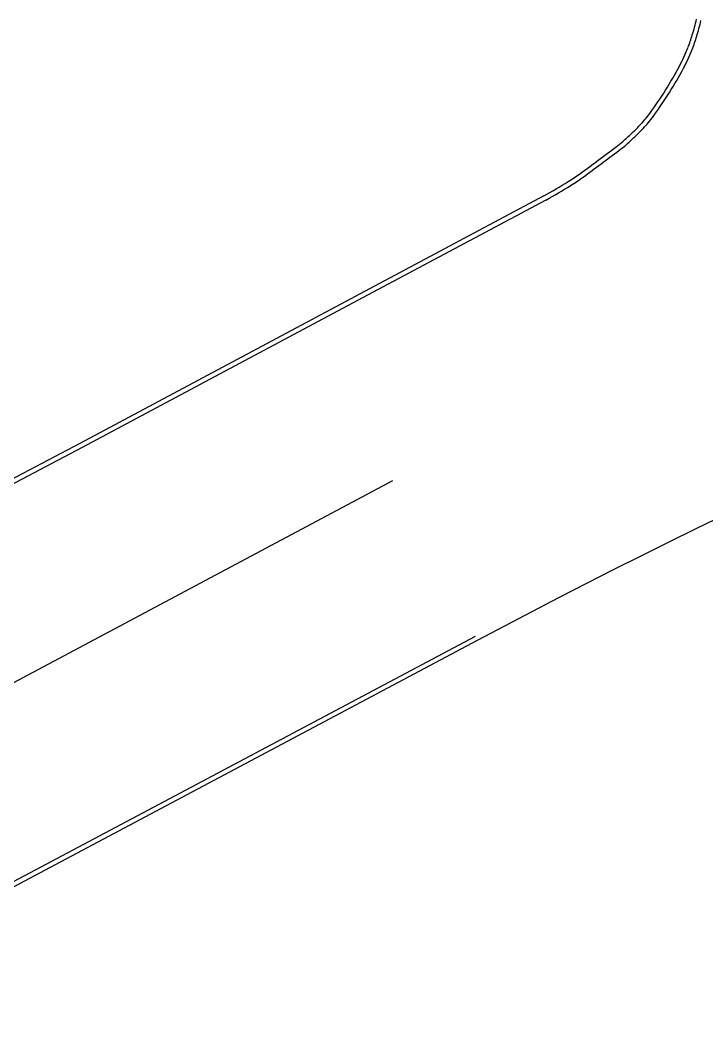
# Model space of a CAD drawing. Extents: x 71210 to 87171, y -11349 to 219.
# Drawn here: x 73887 to 74335, y -2321 to -1657 of the extents above; entities that cross this region are included whole.
import ezdxf

# ---------------------------------------------------------------- set-up
doc = ezdxf.new("R2010")
doc.units = 0
doc.layers.add('建築', color=7, linetype='Continuous')

msp = doc.modelspace()

# ---------------------------------------------------------------- linework, layer by layer
at = {"layer": '建築', "ltscale": 1000}
for p, q in [((74228.31, -1771.21, -12.65), (74105.25, -1836.74, -12.65)), ((74229.75, -1773.85, -12.65), (74106.67, -1839.39, -12.65)), ((74105.25, -1836.74, -12.65), (73925.48, -1932.84, -12.65)), ((74106.67, -1839.39, -12.65), (73926.89, -1935.49, -12.65)), ((73925.48, -1932.84, -12.65), (73584.45, -2112.18, -12.65)), ((73926.89, -1935.49, -12.65), (73585.84, -2114.84, -12.65)), ((74129.6, -1957.15, -12.65), (73623.93, -2226.47, -12.65)), ((74183.55, -2058.71, -12.65), (73695.42, -2318.01, -12.65)), ((74184.96, -2061.36, -12.65), (73696.83, -2320.66, -12.65))]:
    msp.add_line(p, q, dxfattribs=at)
for centre, radius, start, end in [((76475.23, -6372.8, -12.65), 4882, 102.90208, 117.97756), ((74171.27, -1619.31, -12.65), 161.04, 343.10829, 346.88069), ((74171.27, -1619.31, -12.65), 164.04, 343.10829, 346.88069), ((74220.33, -1634.21, -12.65), 109.77, 338.53356, 343.10829), ((74220.33, -1634.21, -12.65), 112.77, 338.53356, 343.10829), ((74209.56, -1629.98, -12.65), 121.35, 332.26134, 338.53356), ((74209.56, -1629.98, -12.65), 124.35, 332.26134, 338.53356), ((74116.82, -1581.21, -12.65), 226.12, 327.67417, 332.26134), ((74116.82, -1581.21, -12.65), 229.12, 327.67417, 332.26134), ((74081.04, -1558.56, -12.65), 268.47, 323.74309, 327.67417), ((74081.04, -1558.56, -12.65), 271.47, 323.74309, 327.67417), ((74233.5, -1670.39, -12.65), 79.39, 316.48664, 323.74309), ((74233.5, -1670.39, -12.65), 82.39, 316.48664, 323.74309), ((74184.85, -1624.19, -12.65), 146.48, 313.49417, 316.48664), ((74182.02, -1621.21, -12.65), 150.6, 310.54309, 313.49417), ((74182.02, -1621.21, -12.65), 153.6, 310.54309, 313.49417), ((74184.85, -1624.19, -12.65), 149.48, 313.49417, 316.48664), ((72761.82, 269.44, -12.65), 2515.12, 306.34148, 307.00472), ((74221.98, -1667.93, -12.65), 89.12, 307.00472, 310.54309), ((74221.98, -1667.93, -12.65), 92.12, 307.00472, 310.54309), ((72761.82, 269.44, -12.65), 2518.12, 306.34148, 307.00472), ((74184.3, -1664.1, -12.65), 114.69, 301.57819, 306.34148), ((74184.3, -1664.1, -12.65), 117.69, 301.57819, 306.34148), ((74014.72, -1388.21, -12.65), 438.54, 299.14773, 301.57819), ((74014.72, -1388.21, -12.65), 441.54, 299.14394, 301.57819)]:
    msp.add_arc(centre, radius, start, end, dxfattribs=at)

doc.saveas('drawing.dxf')
